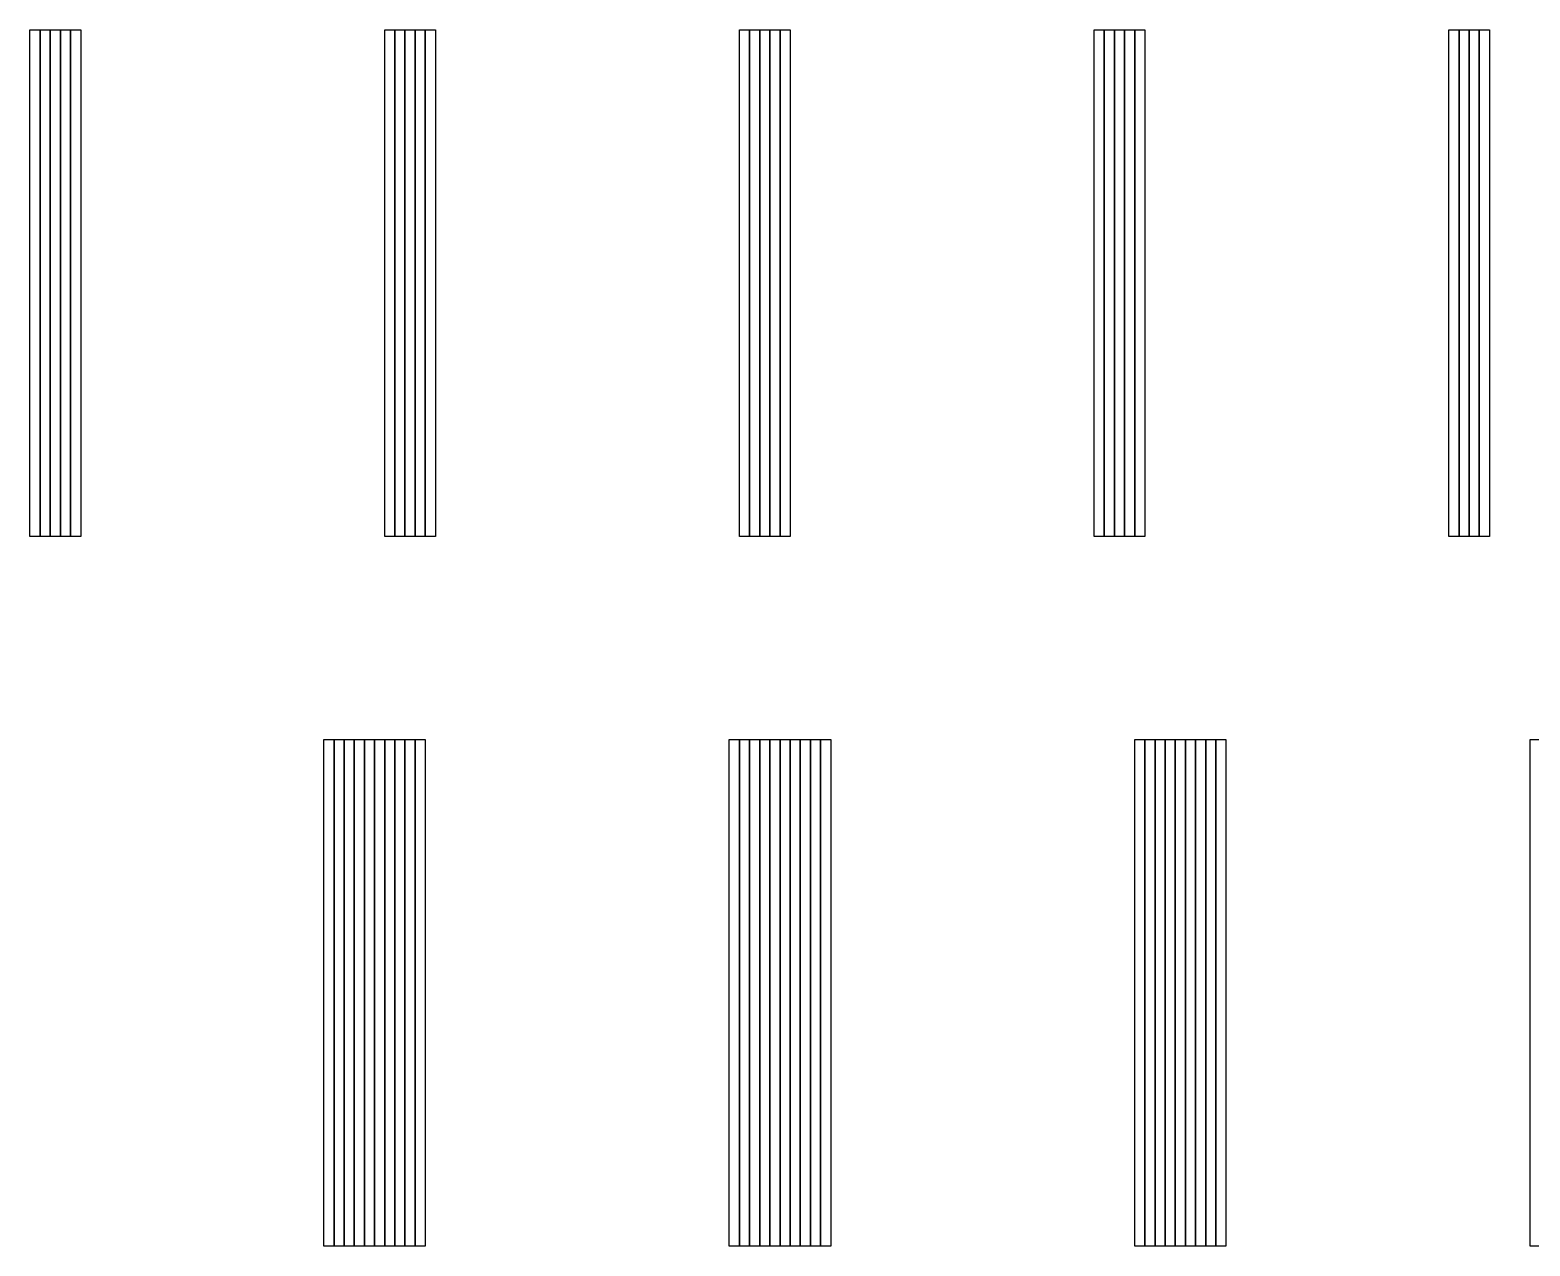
# Model space of a CAD drawing. Extents: x 0 to 780, y -350 to 670.
# Drawn here: x 242 to 390, y 550 to 670 of the extents above; entities that cross this region are included whole.
import ezdxf

# ---------------------------------------------------------------- set-up
doc = ezdxf.new("R2010")
doc.units = 0
for name, color, linetype in [('layer000', 1, 'CONTINUOUS'), ('layer013', 14, 'CONTINUOUS'), ('layer014', 15, 'CONTINUOUS'), ('layer015', 16, 'CONTINUOUS'), ('layer026', 27, 'CONTINUOUS'), ('layer028', 29, 'CONTINUOUS'), ('layer029', 30, 'CONTINUOUS'), ('layer030', 31, 'CONTINUOUS'), ('layer031', 32, 'CONTINUOUS'), ('layer032', 33, 'CONTINUOUS'), ('layer039', 40, 'CONTINUOUS'), ('layer042', 43, 'CONTINUOUS'), ('layer045', 46, 'CONTINUOUS'), ('layer052', 53, 'CONTINUOUS'), ('layer056', 57, 'CONTINUOUS'), ('layer058', 59, 'CONTINUOUS'), ('layer060', 61, 'CONTINUOUS'), ('layer062', 63, 'CONTINUOUS'), ('layer064', 65, 'CONTINUOUS'), ('layer065', 66, 'CONTINUOUS'), ('layer070', 71, 'CONTINUOUS'), ('layer075', 76, 'CONTINUOUS'), ('layer078', 79, 'CONTINUOUS'), ('layer084', 85, 'CONTINUOUS'), ('layer087', 88, 'CONTINUOUS'), ('layer090', 91, 'CONTINUOUS'), ('layer091', 92, 'CONTINUOUS'), ('layer093', 94, 'CONTINUOUS'), ('layer096', 97, 'CONTINUOUS'), ('layer098', 99, 'CONTINUOUS'), ('layer104', 105, 'CONTINUOUS'), ('layer105', 106, 'CONTINUOUS'), ('layer112', 113, 'CONTINUOUS'), ('layer116', 117, 'CONTINUOUS'), ('layer117', 118, 'CONTINUOUS'), ('layer120', 121, 'CONTINUOUS'), ('layer124', 125, 'CONTINUOUS'), ('layer126', 127, 'CONTINUOUS')]:
    doc.layers.add(name, color=color, linetype=linetype)

# ---------------------------------------------------------------- blocks, each defined once
blk = doc.blocks.new('gs_slopes_sublayers_1um')
at = {"layer": 'layer000'}
for points in [[(242, 620), (242, 670), (243, 670), (243, 620)], [(277, 620), (277, 670), (278, 670), (278, 620)], [(312, 620), (312, 670), (313, 670), (313, 620)], [(347, 620), (347, 670), (348, 670), (348, 620)], [(382, 620), (382, 670), (383, 670), (383, 620)], [(271, 550), (271, 600), (272, 600), (272, 550)], [(311, 550), (311, 600), (312, 600), (312, 550)], [(351, 550), (351, 600), (352, 600), (352, 550)], [(390, 550), (390, 600), (391, 600), (391, 550)]]:
    blk.add_lwpolyline(points, close=True, dxfattribs=at)
at = {"layer": 'layer013'}
blk.add_lwpolyline([(272, 550), (272, 600), (273, 600), (273, 550)], close=True, dxfattribs=at)
at = {"layer": 'layer014'}
blk.add_lwpolyline([(312, 550), (312, 600), (313, 600), (313, 550)], close=True, dxfattribs=at)
at = {"layer": 'layer015'}
blk.add_lwpolyline([(352, 550), (352, 600), (353, 600), (353, 550)], close=True, dxfattribs=at)
at = {"layer": 'layer026'}
blk.add_lwpolyline([(273, 550), (273, 600), (274, 600), (274, 550)], close=True, dxfattribs=at)
at = {"layer": 'layer028'}
for points in [[(243, 620), (243, 670), (244, 670), (244, 620)], [(313, 550), (313, 600), (314, 600), (314, 550)]]:
    blk.add_lwpolyline(points, close=True, dxfattribs=at)
at = {"layer": 'layer029'}
blk.add_lwpolyline([(278, 620), (278, 670), (279, 670), (279, 620)], close=True, dxfattribs=at)
at = {"layer": 'layer030'}
for points in [[(313, 620), (313, 670), (314, 670), (314, 620)], [(353, 550), (353, 600), (354, 600), (354, 550)]]:
    blk.add_lwpolyline(points, close=True, dxfattribs=at)
at = {"layer": 'layer031'}
blk.add_lwpolyline([(348, 620), (348, 670), (349, 670), (349, 620)], close=True, dxfattribs=at)
at = {"layer": 'layer032'}
blk.add_lwpolyline([(383, 620), (383, 670), (384, 670), (384, 620)], close=True, dxfattribs=at)
at = {"layer": 'layer039'}
blk.add_lwpolyline([(274, 550), (274, 600), (275, 600), (275, 550)], close=True, dxfattribs=at)
at = {"layer": 'layer042'}
blk.add_lwpolyline([(314, 550), (314, 600), (315, 600), (315, 550)], close=True, dxfattribs=at)
at = {"layer": 'layer045'}
blk.add_lwpolyline([(354, 550), (354, 600), (355, 600), (355, 550)], close=True, dxfattribs=at)
at = {"layer": 'layer052'}
blk.add_lwpolyline([(275, 550), (275, 600), (276, 600), (276, 550)], close=True, dxfattribs=at)
at = {"layer": 'layer056'}
for points in [[(244, 620), (244, 670), (245, 670), (245, 620)], [(315, 550), (315, 600), (316, 600), (316, 550)]]:
    blk.add_lwpolyline(points, close=True, dxfattribs=at)
at = {"layer": 'layer058'}
blk.add_lwpolyline([(279, 620), (279, 670), (280, 670), (280, 620)], close=True, dxfattribs=at)
at = {"layer": 'layer060'}
for points in [[(314, 620), (314, 670), (315, 670), (315, 620)], [(355, 550), (355, 600), (356, 600), (356, 550)]]:
    blk.add_lwpolyline(points, close=True, dxfattribs=at)
at = {"layer": 'layer062'}
blk.add_lwpolyline([(349, 620), (349, 670), (350, 670), (350, 620)], close=True, dxfattribs=at)
at = {"layer": 'layer064'}
blk.add_lwpolyline([(384, 620), (384, 670), (385, 670), (385, 620)], close=True, dxfattribs=at)
at = {"layer": 'layer065'}
blk.add_lwpolyline([(276, 550), (276, 600), (277, 600), (277, 550)], close=True, dxfattribs=at)
at = {"layer": 'layer070'}
blk.add_lwpolyline([(316, 550), (316, 600), (317, 600), (317, 550)], close=True, dxfattribs=at)
at = {"layer": 'layer075'}
blk.add_lwpolyline([(356, 550), (356, 600), (357, 600), (357, 550)], close=True, dxfattribs=at)
at = {"layer": 'layer078'}
blk.add_lwpolyline([(277, 550), (277, 600), (278, 600), (278, 550)], close=True, dxfattribs=at)
at = {"layer": 'layer084'}
for points in [[(245, 620), (245, 670), (246, 670), (246, 620)], [(317, 550), (317, 600), (318, 600), (318, 550)]]:
    blk.add_lwpolyline(points, close=True, dxfattribs=at)
at = {"layer": 'layer087'}
blk.add_lwpolyline([(280, 620), (280, 670), (281, 670), (281, 620)], close=True, dxfattribs=at)
at = {"layer": 'layer090'}
for points in [[(315, 620), (315, 670), (316, 670), (316, 620)], [(357, 550), (357, 600), (358, 600), (358, 550)]]:
    blk.add_lwpolyline(points, close=True, dxfattribs=at)
at = {"layer": 'layer091'}
blk.add_lwpolyline([(278, 550), (278, 600), (279, 600), (279, 550)], close=True, dxfattribs=at)
at = {"layer": 'layer093'}
blk.add_lwpolyline([(350, 620), (350, 670), (351, 670), (351, 620)], close=True, dxfattribs=at)
at = {"layer": 'layer096'}
blk.add_lwpolyline([(385, 620), (385, 670), (386, 670), (386, 620)], close=True, dxfattribs=at)
at = {"layer": 'layer098'}
blk.add_lwpolyline([(318, 550), (318, 600), (319, 600), (319, 550)], close=True, dxfattribs=at)
at = {"layer": 'layer104'}
blk.add_lwpolyline([(279, 550), (279, 600), (280, 600), (280, 550)], close=True, dxfattribs=at)
at = {"layer": 'layer105'}
blk.add_lwpolyline([(358, 550), (358, 600), (359, 600), (359, 550)], close=True, dxfattribs=at)
at = {"layer": 'layer112'}
for points in [[(246, 620), (246, 670), (247, 670), (247, 620)], [(319, 550), (319, 600), (320, 600), (320, 550)]]:
    blk.add_lwpolyline(points, close=True, dxfattribs=at)
at = {"layer": 'layer116'}
blk.add_lwpolyline([(281, 620), (281, 670), (282, 670), (282, 620)], close=True, dxfattribs=at)
at = {"layer": 'layer117'}
blk.add_lwpolyline([(280, 550), (280, 600), (281, 600), (281, 550)], close=True, dxfattribs=at)
at = {"layer": 'layer120'}
for points in [[(316, 620), (316, 670), (317, 670), (317, 620)], [(359, 550), (359, 600), (360, 600), (360, 550)]]:
    blk.add_lwpolyline(points, close=True, dxfattribs=at)
at = {"layer": 'layer124'}
blk.add_lwpolyline([(351, 620), (351, 670), (352, 670), (352, 620)], close=True, dxfattribs=at)
at = {"layer": 'layer126'}
blk.add_lwpolyline([(320, 550), (320, 600), (321, 600), (321, 550)], close=True, dxfattribs=at)

msp = doc.modelspace()

# ---------------------------------------------------------------- block references
msp.add_blockref('gs_slopes_sublayers_1um', (0, 0))

doc.saveas('drawing.dxf')
